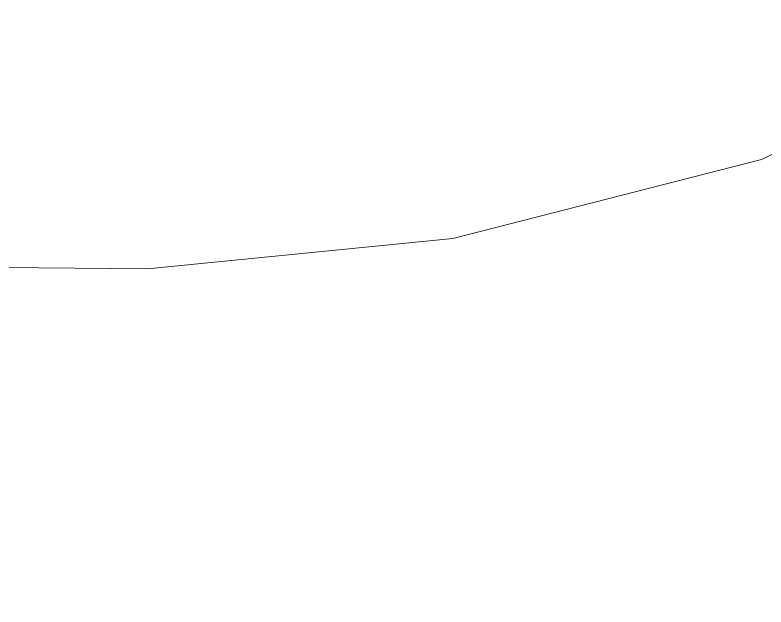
# Model space of a CAD drawing. Header units: millimetres. Extents: x -24439 to 198341, y -52871 to 149926.
# Drawn here: x 147690 to 149359, y 16890 to 18206 of the extents above; entities that cross this region are included whole.
import ezdxf

# ---------------------------------------------------------------- set-up
doc = ezdxf.new("R2010")
doc.units = ezdxf.units.MM
doc.linetypes.add('NET VAN', pattern=[1.06, 0.53, -0.53])
doc.layers.add('A-DETL-GENF-2', color=9, linetype='NET VAN', lineweight=9)
doc.layers.add('G-IMPT-1', color=9, linetype='Continuous', lineweight=9)

# ---------------------------------------------------------------- blocks, each defined once
blk = doc.blocks.new('NCV_TKCS_251209_TONG THE HIEN TRANG SAN DUONG - NCV_TKCS_HIEN TRANG_251209a_dwg-1612995-TKCS_MB ĐỊNH VỊ CAO ĐỘ THIẾT KẾ')
at = {"layer": 'G-IMPT-1', "flags": 128}
blk.add_lwpolyline([(563627875.3, 1145003573.6), (563627819, 1145003707.3), (563627771.6, 1145003837.9), (563627730.7, 1145003964.2), (563627696.5, 1145004085.5), (563627680.2, 1145004202.1), (563627695.7, 1145004314.4), (563627757.1, 1145004422.9), (563627878.3, 1145004528.2), (563628073.4, 1145004630.8), (563628356.2, 1145004731.3), (563628740.7, 1145004830), (563629232.9, 1145004931.9), (563629805.9, 1145005059.7), (563630424.9, 1145005240.1), (563631055, 1145005500.1), (563631661.5, 1145005866.7), (563632209.5, 1145006366.8)], dxfattribs=at)
blk = doc.blocks.new('NCV_TKCS_251209_TONG THE HIEN TRANG SAN DUONG - NCV_TKCS_251209_TONG THE HIEN TRANG SAN DUONG-1605292-TKCS_MB ĐỊNH VỊ CAO ĐỘ THIẾT KẾ')
at = {"rotation": 343.2379237072182}
blk.add_blockref('NCV_TKCS_251209_TONG THE HIEN TRANG SAN DUONG - NCV_TKCS_HIEN TRANG_251209a_dwg-1612995-TKCS_MB ĐỊNH VỊ CAO ĐỘ THIẾT KẾ', (-869777547.7, -933796958.8), dxfattribs=at)

msp = doc.modelspace()

# ---------------------------------------------------------------- block references
at = {"layer": 'A-DETL-GENF-2'}
msp.add_blockref('NCV_TKCS_251209_TONG THE HIEN TRANG SAN DUONG - NCV_TKCS_251209_TONG THE HIEN TRANG SAN DUONG-1605292-TKCS_MB ĐỊNH VỊ CAO ĐỘ THIẾT KẾ', (26103.5, 9888.2), dxfattribs=at)

doc.saveas('drawing.dxf')
